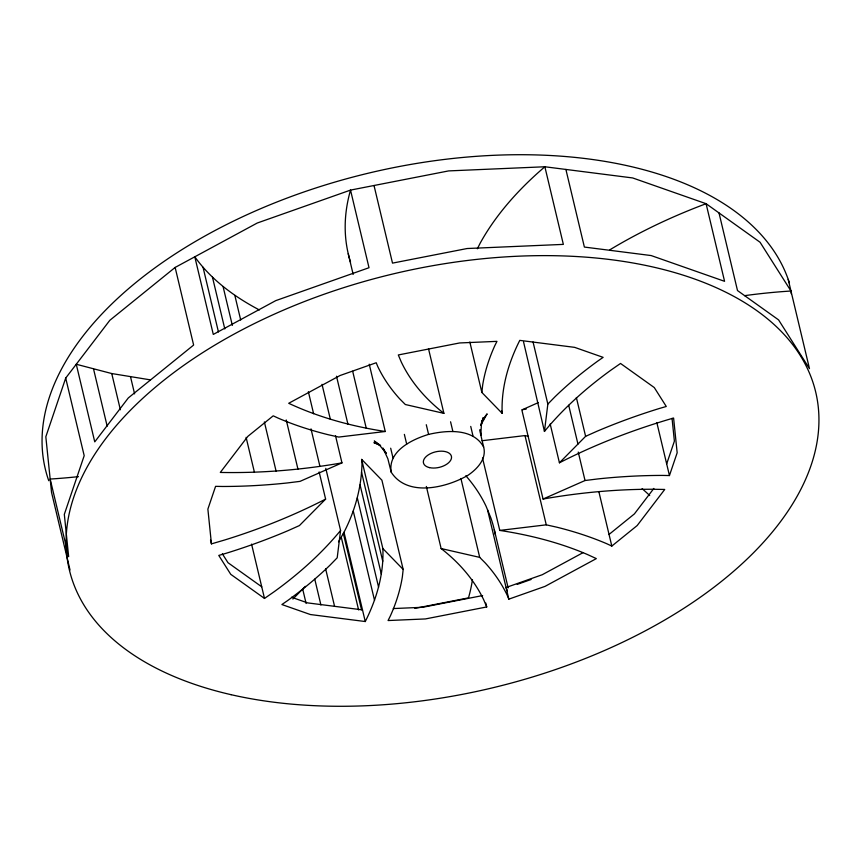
<?xml version="1.0" encoding="UTF-8"?>
<svg xmlns="http://www.w3.org/2000/svg" width="861" height="861" viewBox="0 0 861 861"><rect width="100%" height="100%" fill="white"/><g stroke="black" fill="none" stroke-linecap="round" stroke-linejoin="round"><path stroke-width="1.29" d="M325.792 468.373L340.579 530.462L337.2 557.799L330.172 565.01A374.632 207.867 -13.4 0 1 287.219 600.87L281.891 604.54L310.38 614.539L365.268 621.534C376.655 598.987 383.952 573.996 382.865 548.565L361.598 459.3L381.907 480.19L403.174 569.444L402.356 576.859A374.632 207.867 -13.4 0 1 390.227 616.228L388.063 620.544L425.409 618.941L486.723 606.951L485.798 603.066M469.837 342L481.859 392.455L502.167 413.345C501.08 387.902 508.388 362.911 519.775 340.375L574.653 347.36L603.141 357.358L597.825 361.039A374.632 207.867 -13.4 0 0 554.871 396.899L547.844 404.1L544.453 431.436A374.632 207.867 -13.4 0 1 610.75 370.273L620.533 363.46L654.285 387.558L666.274 406.478L659.225 408.523A374.632 207.867 -13.4 0 0 596.953 431.264L585.609 436.333L559.424 462.798L550.179 423.999M338.513 541.838L344.002 532.27C355.561 509.863 362.137 485.012 362.04 459.742M481.859 392.455L482.677 385.039A374.632 207.867 -13.4 0 1 494.806 345.681L496.969 341.354L459.623 342.958L398.309 354.958L401.269 361.975A374.632 207.867 -13.4 0 0 443.899 413.355L405.337 404.519L399.73 398.891A374.632 207.867 -13.4 0 1 377.785 366.56L376.214 362.75L340.009 375.536L288.693 403.292C319.237 417.563 352.009 426.399 385.265 431.49L369.24 364.225M791.248 293.676L790.979 291.018L760.069 242.264L706.085 203.702L632.674 177.947L544.862 166.765L448.624 170.909L350.524 190.098L257.245 223.021L175.138 267.437L109.81 320.324L65.705 378.076L45.827 436.764L51.531 492.363L70.021 569.982M483.645 447.02C473.141 428.035 446.751 430.177 428.595 434.407C411.87 439.444 387.622 451.164 391.217 472.194C407.35 497.443 446.655 487.778 468.201 475.143C477.198 468.944 486.852 458.902 483.645 447.02C482.354 441.23 480.589 435.505 480.126 429.564L480.729 435.429M480.782 424.914L483.236 417.65L481.364 425.108L480.804 435.322M666.672 463.918L674.389 441.144L672.054 418.414M526.243 409.061L521.809 409.771L543.065 499.036L585.028 480.524L597.652 478.953A374.632 207.867 -13.4 0 1 662.561 475.423L669.449 475.552L677.166 452.778L673.593 418.026C634.266 429.424 595.877 444.104 559.424 462.798M480.793 425.033L487.111 413.861L482.558 419.824M477.371 248.775L480.147 243.232A374.632 207.867 -13.4 0 1 544.862 166.765L563.352 244.384L467.114 248.528L392.508 263.122L374.018 185.502M653.854 488.435L634.396 513.909L609.05 534.433M523.531 341.785L544.453 431.436M292.891 599.062L305.364 586.33M319.14 471.936L325.619 499.1L299.434 525.565L288.091 530.634A374.632 207.867 -13.4 0 1 225.819 553.375L218.769 555.42L230.759 574.341L264.499 598.438L274.293 591.636A374.632 207.867 -13.4 0 0 340.579 530.462M481.503 421.61L483.688 419.651L481.633 421.32M482.515 457.977L499.767 530.419L546.261 524.833L556.787 527.18A374.632 207.867 -13.4 0 1 606.93 543.797L611.816 546.078L637.172 525.554L664.735 489.457L651.992 489.252A374.632 207.867 -13.4 0 0 543.065 499.036M583.069 552.644L542.247 574.728L506.053 587.503L507.43 590.85M522.476 409.664L538.265 402.625M335.499 435.709L341.968 462.874L300.015 481.374L287.38 482.946A374.632 207.867 -13.4 0 1 222.482 486.476L215.584 486.347L207.878 509.12L211.44 543.872L224.452 540.062A374.632 207.867 -13.4 0 0 325.619 499.1M517.192 584.393L531.065 579.496M460.904 478.468L479.706 557.379L485.303 563.008A374.632 207.867 -13.4 0 1 507.258 595.338L508.829 599.148L545.024 586.373L596.339 558.606L587.277 554.441A374.632 207.867 -13.4 0 0 499.767 530.419M414.83 608.383L468.492 597.878A374.632 207.867 -13.4 0 0 472.452 579.614M482.644 595.564L422.633 607.296L393.294 608.566M385.265 431.49L338.771 437.065L328.245 434.73A374.632 207.867 -13.4 0 1 278.103 418.102L273.217 415.831L247.86 436.355L220.298 472.441C261.055 473.259 301.824 469.923 341.968 462.874M482.095 440.724L524.995 435.569L528.503 436.355M362.492 609.889L307.603 602.894L291.502 597.243M175.138 267.437L193.628 345.057L128.3 397.943L94.753 441.876L76.263 364.257L111.747 373.545L150.094 379.819M426.346 486.454L441.133 548.543L479.706 557.379M378.754 444.341L373.932 442.651L379.949 445.309M350.545 262.131A374.632 207.867 -13.4 0 1 350.524 190.098L369.014 267.717L275.735 300.64L213.291 334.423L194.801 256.804C211.246 279.857 234.526 296.884 259.365 309.949M380.616 445.535L374.266 441.004L380.024 445.75L386.298 453.446M261.733 586.804L227.982 562.696L222.342 553.795M382.865 548.565L403.174 569.444M386.32 453.413L382.941 448.075L387.848 458.719L391.217 472.194M486.723 606.951L483.764 599.934A374.632 207.867 -13.4 0 0 441.133 548.543M788.202 279.373L809.469 368.637L778.57 319.883L737.5 290.555L719.01 212.936M656.814 422.514L669.449 475.552M565.892 169.445L584.382 247.064L651.164 255.566L724.575 281.321L706.085 203.702A374.632 207.867 -13.4 0 0 609.889 249.776M598.879 491.749L611.816 546.078M576.364 397.524L585.609 436.333M568.701 405.262L577.946 444.072M578.248 452.068L585.028 480.524M533.056 342L547.844 404.1M524.995 435.569L546.261 524.833M501.554 410.751L502.167 413.345M470.73 426.41L473.033 436.107M494.268 529.666L508.141 587.88M487.563 509.884L508.829 599.148M450.572 421.793L452.886 431.49M428.498 348.673L443.899 413.355M426.281 424.71L428.595 434.407M404.358 434.375L406.672 444.072M348.242 253.715L353.171 274.411M390.679 448.204L392.993 457.901M352.676 371.252L366.237 428.165M361.491 472.022L382.758 561.275M336.5 376.225L347.909 424.096M360.07 484.915L381.337 574.179M357.326 497.959L378.592 587.224M353.279 511.1L374.546 600.365M322.025 384.34L330.344 419.275M344.002 532.27L365.268 621.534M343.345 533.454L361.534 609.782M308.367 391.733L313.608 413.721M341.333 537.468L358.596 609.911M310.993 428.864L319.937 466.382M325.63 568.82L334.574 606.338M286.239 419.964L297.949 469.127M314.76 579.141L320.916 605.014M234.849 295.431L240.703 320.012M264.37 421.933L276.08 471.085M302.728 589.258L306.118 603.496M223.085 286.595L232.341 325.404M212.473 277.199L224.796 328.934M246.095 437.334L254.425 472.258M203.035 267.254L218.436 331.937M251.563 544.109L264.499 598.438M210.514 539.998L211.44 543.872M130.592 377.075L134.596 393.886M111.747 373.545L120.368 409.771M93.612 369.272L107.173 426.195M65.705 378.076L84.195 455.695L64.317 514.372L68.654 556.669L50.164 479.05A374.632 207.867 -13.4 0 0 78.426 476.639M744.604 295.657A374.632 207.867 -13.4 0 1 790.979 291.018M495.301 534.552A374.632 207.867 -13.4 0 0 490.781 517.698L485.991 506.074A374.632 207.867 -13.4 0 0 465.844 475.778M642.091 488.661A374.632 207.867 -13.4 0 1 649.689 495.549M48.754 480.729A383.629 212.85 -13.4 0 1 351.18 177.527A383.629 212.85 -13.4 0 1 789.451 283.129M231.103 694.687A383.629 212.85 -13.4 0 0 817.95 435.881A383.629 212.85 -13.4 0 0 278.512 312.285A383.629 212.85 -13.4 0 0 231.103 694.687M429.51 467.62A14.389 7.986 -13.4 0 0 451.508 457.912A14.389 7.986 -13.4 0 0 431.286 453.284A14.389 7.986 -13.4 0 0 429.51 467.62"/></g></svg>
